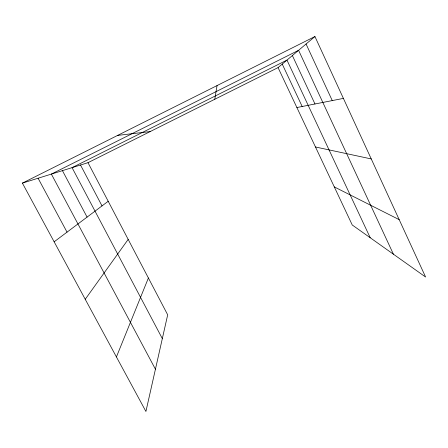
<?xml version="1.0" encoding="UTF-8"?>
<svg xmlns="http://www.w3.org/2000/svg" width="448" height="448" viewBox="0 0 448 448"><rect width="100%" height="100%" fill="white"/><g stroke="black" fill="none" stroke-linecap="round" stroke-linejoin="round"><path stroke-width="0.67" d="M214.777 99.26L217.062 85.574M116.424 356.944L148.394 278.001M85.232 299.281L128.173 239.394M278.062 67.609L314.933 36.534L425.6 277.032L352.251 224.997L278.062 67.609L87.993 162.68L22.4 183.12L145.914 411.466L167.686 314.826L87.993 162.68M54.146 241.808L108.203 201.264M22.4 183.12L314.933 36.534M296.884 107.537L343.398 98.398M117.611 135.408L150.158 131.583M315.476 146.983L371.258 158.939M334.298 186.911L399.196 219.654M38.091 178.231L67.032 232.142M155.434 369.219L51.363 174.093L298.586 50.31L393.417 254.201M62.434 170.643L87.08 217.106M162.327 338.621L72.061 167.647L286.972 60.099L370.222 237.748M80.511 165.01L102.015 205.906M282.24 64.086L302.176 106.495M292.37 55.552L314.983 103.981M306.068 44.01L332.254 100.587"/></g></svg>
